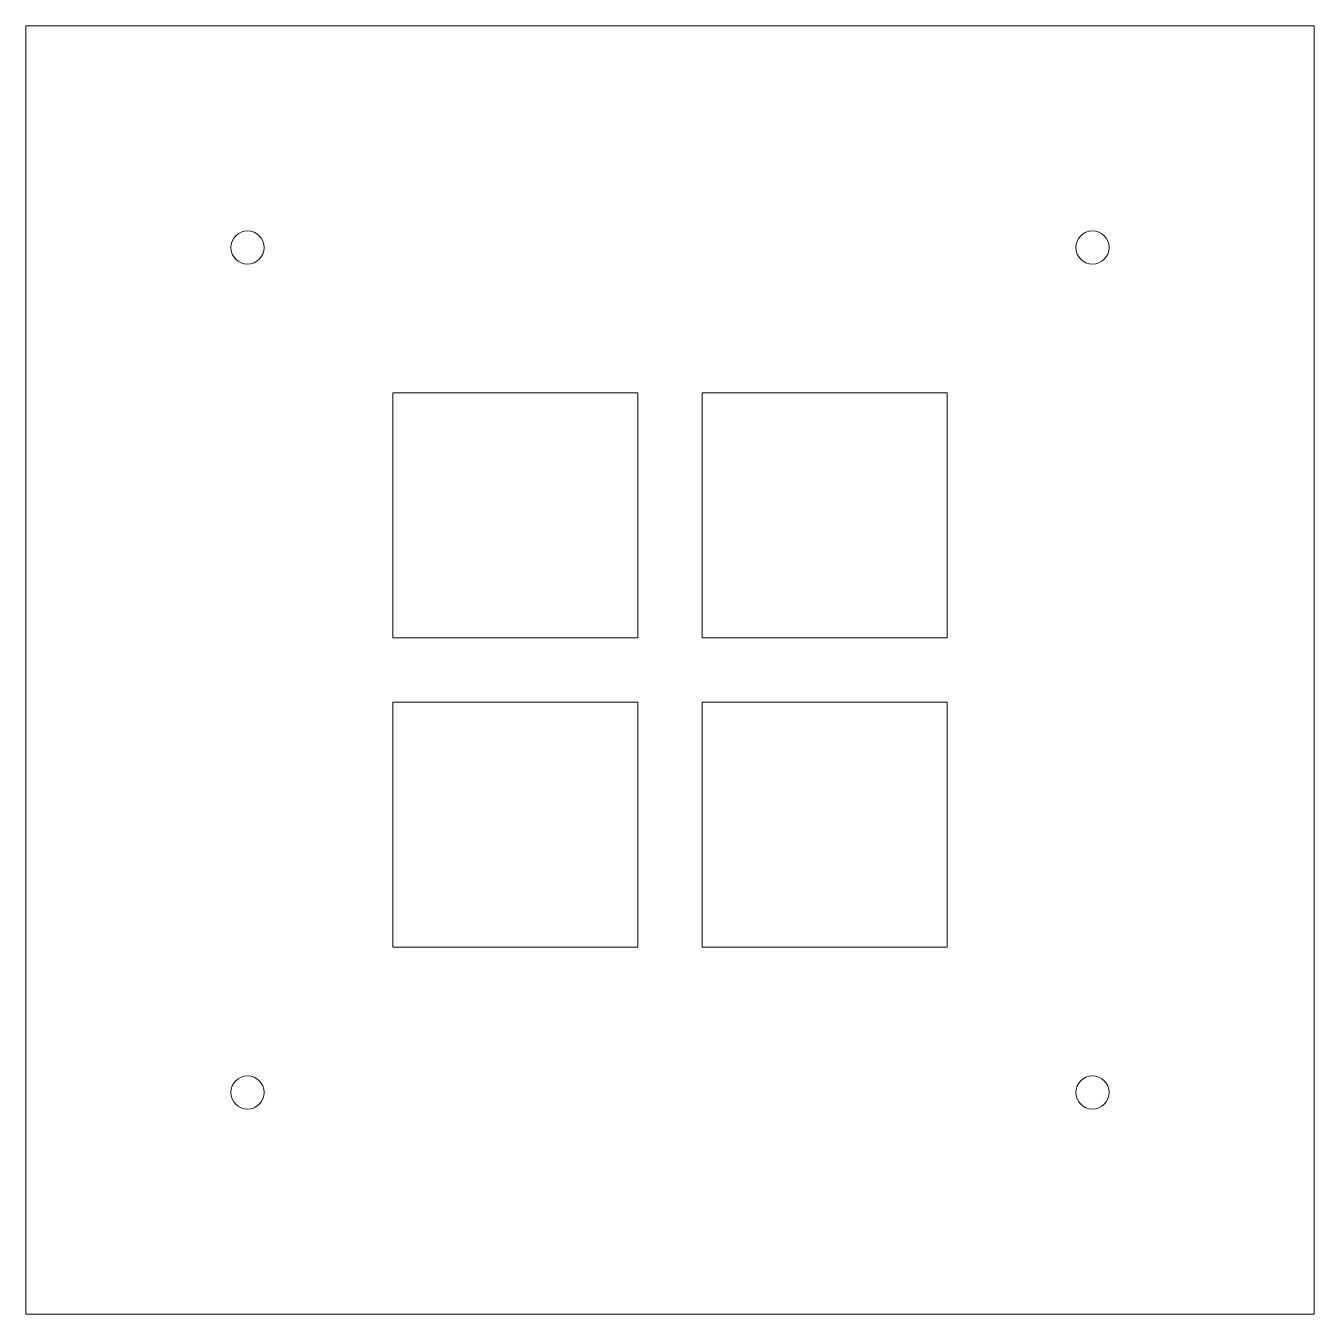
# Model space of a CAD drawing. Header units: millimetres. Extents: x 0 to 116, y 0 to 116.
import ezdxf

# ---------------------------------------------------------------- set-up
doc = ezdxf.new("R2010")
doc.units = ezdxf.units.MM
doc.header["$MEASUREMENT"] = 0
doc.layers.add('cut', color=7, linetype='Continuous', lineweight=0)

msp = doc.modelspace()

# ---------------------------------------------------------------- linework, layer by layer
at = {"layer": 'cut', "linetype": 'ByBlock'}
msp.add_lwpolyline([(0, 0), (0, 116.2), (116.2, 116.2), (116.2, 0)], close=True, dxfattribs=at)
at = {"layer": 'cut'}
for points in [[(33.1, 61), (33.1, 83.1), (55.2, 83.1), (55.2, 61)], [(83.1, 83.1), (61, 83.1), (61, 61), (83.1, 61)], [(33.1, 55.2), (33.1, 33.1), (55.2, 33.1), (55.2, 55.2)], [(61, 33.1), (61, 55.2), (83.1, 55.2), (83.1, 33.1)]]:
    msp.add_lwpolyline(points, close=True, dxfattribs=at)
for centre in [(20, 96.2), (96.2, 96.2), (20, 20), (96.2, 20)]:
    msp.add_circle(centre, 1.5, dxfattribs=at)

doc.saveas('drawing.dxf')
